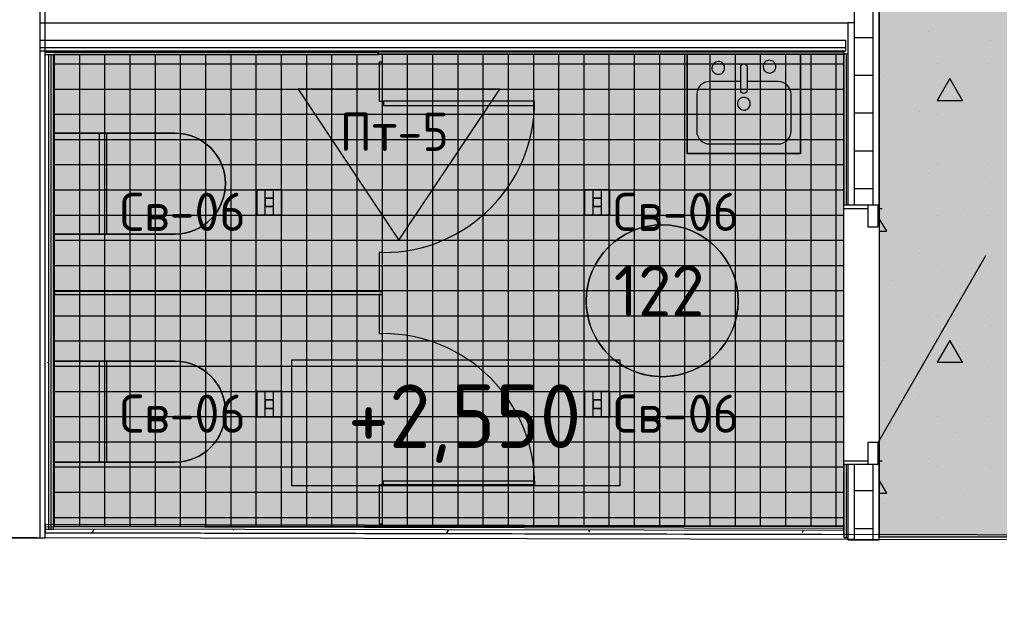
# Model space of a CAD drawing. Header units: millimetres. Extents: x -13069 to 207500, y -71366 to 56785.
# Drawn here: x 143338 to 147223, y 15024 to 17349 of the extents above; entities that cross this region are included whole.
import ezdxf

# ---------------------------------------------------------------- set-up
doc = ezdxf.new("R2010")
doc.units = ezdxf.units.MM
for name, color, linetype, true_color in [('PDF _зоны-номер помещения', 7, 'Continuous', 0xffffff), ('PDF _Ригели', 7, 'Continuous', 0x959595), ('PDF _светильники', 7, 'Continuous', 0xffffff)]:
    doc.layers.add(name, color=color, linetype=linetype, true_color=true_color)
for name, color, linetype in [('PDF _Подложка без мебели', 7, 'Continuous'), ('PDF _Потолки - марка', 7, 'Continuous'), ('PDF _Текст', 7, 'Continuous')]:
    doc.layers.add(name, color=color, linetype=linetype)
doc.layers.add('PDF _Потолки', color=7, linetype='Continuous', lineweight=5, true_color=0x535353)
doc.styles.add('PDF GOST Common', font='GOST_Common.ttf')

msp = doc.modelspace()

# ---------------------------------------------------------------- linework, layer by layer
at = {"layer": 'PDF _зоны-номер помещения', "color": 7, "lineweight": 13}
msp.add_lwpolyline([(145886.125, 16534.042, 0.4141641), (145584.922, 16232.943, 0.41421814), (145886.125, 15931.741, 0.41421474), (146187.321, 16232.943, 0.4141607)], format="xyb", close=True, dxfattribs=at)
at = {"layer": 'PDF _зоны-номер помещения', "color": 7, "lineweight": 0}
msp.add_circle((145886.147, 16232.91), 301.174, dxfattribs=at)
at = {"layer": 'PDF _Подложка без мебели', "lineweight": 18}
for points in [[(143299.522, 19352.841), (143299.522, 15292.443), (143419.523, 15292.443), (143419.523, 19352.841)], [(143419.523, 15292.443), (143439.524, 15292.443), (143439.524, 19352.841)], [(146702.024, 16613.742), (146702.024, 16526.742), (146742.021, 16526.742), (146742.021, 16613.742), (146747.02, 16613.742), (146747.02, 18282.842), (146742.021, 18282.842), (146742.021, 18369.842), (146702.024, 18369.842), (146702.024, 18282.842), (146604.02, 18282.842), (146604.02, 17384.341)], [(145587.522, 18301.843), (146647.02, 18301.843), (146647.02, 18282.842), (146647.02, 16613.742)], [(146722.02, 18282.842), (146722.02, 16613.742)], [(143419.523, 17335.342), (146622.02, 17335.342)], [(146647.02, 17335.342), (146622.02, 17335.342), (146622.02, 17213.342), (146622.02, 16613.742)], [(143419.523, 17225.341), (146614.524, 17225.341), (146614.524, 17265.341), (143419.523, 17265.341)], [(146647.02, 17278.341), (146722.02, 17278.341)], [(143419.523, 17238.342), (146614.524, 17238.342)], [(143439.524, 17210.342), (144759.52, 17210.342), (144759.52, 17225.341)], [(143439.524, 17219.342), (144759.52, 17219.342)], [(144760.02, 17225.341), (144760.02, 17213.342), (146622.02, 17213.342)], [(146607.023, 17219.342), (144760.02, 17219.342)], [(146607.023, 17225.341), (146607.023, 16613.742), (146702.024, 16613.742), (146742.021, 16613.742)], [(146616.02, 17213.342), (146616.02, 16613.742)], [(143439.524, 15327.243), (143472.52, 15327.243), (143472.52, 17210.342)], [(143454.521, 15327.243), (143454.521, 17210.342)], [(143463.523, 15327.243), (143463.523, 17210.342)], [(146647.02, 17128.341), (146722.02, 17128.341)], [(146647.02, 16978.341), (146722.02, 16978.341)], [(143654.521, 16497.842), (143472.52, 16497.842), (143954.521, 16497.842), (143654.521, 16497.842), (143654.521, 16897.842), (143472.52, 16897.842), (143954.521, 16897.842), (143654.521, 16897.842)], [(143684.52, 16497.842), (143684.52, 16897.842)], [(146647.02, 16828.341), (146722.02, 16828.341)], [(146647.02, 16678.341), (146722.02, 16678.341)], [(143439.524, 16615.542), (143440.22, 16616.741)], [(146702.024, 16597.241), (146607.023, 16597.241), (146607.023, 16613.742)], [(146759.019, 16597.241), (146742.021, 16597.241)], [(146742.021, 15670.742), (147170.024, 16412.042)], [(143448.222, 15991.043), (143454.521, 15980.041)], [(143654.521, 15592.843), (143472.52, 15592.843), (143954.521, 15592.843), (143654.521, 15592.843), (143654.521, 15992.843), (143472.52, 15992.843), (143954.521, 15992.843), (143654.521, 15992.843)], [(143684.52, 15592.843), (143684.52, 15992.843)], [(146742.021, 15583.743), (146742.021, 15670.742), (146702.024, 15670.742), (146702.024, 15583.743), (146607.023, 15583.743), (146607.023, 15293.743), (146622.02, 15293.743)], [(146607.023, 15583.743), (146607.023, 15597.241), (146702.024, 15597.241)], [(146616.02, 15583.743), (146616.02, 15293.743)], [(146622.02, 15583.743), (146622.02, 15293.743), (146622.02, 15283.743), (146747.02, 15283.743), (146747.02, 15583.743), (146742.021, 15583.743), (146702.024, 15583.743)], [(146647.02, 15583.743), (146647.02, 15283.743)], [(146722.02, 15583.743), (146722.02, 15283.743)], [(146742.021, 15597.241), (146759.019, 15597.241)], [(146722.02, 15478.341), (146647.02, 15478.341)], [(134988.121, 14719.342), (137486.821, 14714.343), (137486.723, 14679.342), (134988.121, 14684.341), (134988.121, 14719.342), (134988.221, 14739.343), (151827.122, 14705.142), (151828.221, 15275.143), (134988.023, 15309.341), (134986.821, 14739.443)], [(147754.624, 15303.442), (143438.523, 15312.243), (143438.523, 15292.242)], [(146607.121, 15329.742), (143439.72, 15336.242)], [(146607.121, 15320.742), (143439.72, 15327.243)], [(143625.43, 15311.862), (143634.019, 15326.843)], [(144184.324, 15325.643), (144186.125, 15322.442)], [(145031.541, 15308.972), (145040.22, 15323.944)], [(145593.735, 15322.822), (145597.624, 15316.143)], [(146442.32, 15314.044), (146446.324, 15321.041)], [(146722.02, 15328.341), (146647.02, 15328.341)], [(145719.621, 15308.041), (145719.909, 15307.561)]]:
    msp.add_lwpolyline(points, dxfattribs=at)
for points in [[(146435.124, 17213.342), (146435.124, 16817.242), (145985.124, 16817.242), (145985.124, 17213.342), (145985.124, 16817.242), (146435.124, 16817.242)], [(144776.524, 17024.441), (144776.524, 17179.443), (144764.524, 17179.443), (144764.524, 17024.441)], [(145380.522, 17024.441), (144780.522, 17024.441), (144780.522, 17008.441), (145380.522, 17008.441)], [(144776.524, 16269.442), (144776.524, 16424.441), (144764.524, 16424.441), (144764.524, 16269.442)], [(143476.524, 16257.443), (144776.524, 16257.443), (144776.524, 16269.442), (143476.524, 16269.442)], [(144776.524, 16102.441), (144776.524, 16257.443), (144764.524, 16257.443), (144764.524, 16102.441)], [(145380.522, 15502.441), (144780.522, 15502.441), (144780.522, 15518.441), (145380.522, 15518.441)], [(144776.524, 15347.442), (144776.524, 15502.441), (144764.524, 15502.441), (144764.524, 15347.442)], [(143439.72, 15312.243), (146607.023, 15305.743), (146607.121, 15338.742), (143439.72, 15345.242)]]:
    msp.add_lwpolyline(points, close=True, dxfattribs=at)
for points in [[(146108.525, 17182.443, 0.41336319), (146083.122, 17157.043, 0.41489644), (146108.525, 17131.643, 0.41638646), (146133.921, 17157.043, 0.41485472)], [(146311.723, 17187.542, 0.41484997), (146286.32, 17162.142, 0.41340748), (146311.723, 17136.743, 0.41489963), (146337.12, 17162.142, 0.41634069)], [(146197.422, 17068.041), (146197.422, 17160.043, -0.41343204), (146210.124, 17172.741, -0.41353136), (146222.819, 17160.043), (146222.819, 17068.041, -0.41353136), (146210.124, 17055.343, -0.41343204)], [(146210.124, 17040.243, 0.41485062), (146184.721, 17014.843, 0.41340896), (146210.124, 16989.443, 0.41490044), (146235.52, 17014.843, 0.41634069)], [(143954.521, 16497.842, 0.41438475), (144154.521, 16697.842, 0.41419595), (143954.521, 16897.842, -0.41419595), (144154.521, 16697.842, -0.41438475)], [(143954.521, 15592.843, 0.41438475), (144154.521, 15792.843, 0.41419576), (143954.521, 15992.843, -0.41419576), (144154.521, 15792.843, -0.41438475)]]:
    msp.add_lwpolyline(points, format="xyb", close=True, dxfattribs=at)
msp.add_lwpolyline([(146197.422, 17102.941), (146074.021, 17102.941, 0.41336439), (146023.222, 17052.142), (146023.222, 16906.143, 0.4141087), (146074.021, 16855.343), (146346.22, 16855.343, 0.41487474), (146397.02, 16906.143), (146397.02, 17052.142, 0.41413083), (146346.22, 17102.941), (146222.819, 17102.941)], format="xyb", dxfattribs=at)
for centre, radius, start, end in [((144780.496, 17024.467), 600.026, 270.002463, 359.997537), ((144780.562, 15502.481), 599.959, 359.996124, 90.003876)]:
    msp.add_arc(centre, radius, start, end, dxfattribs=at)
at = {"layer": 'PDF _Потолки', "color": 7, "lineweight": 13}
for points in [[(146747.02, 19332.842), (146747.02, 15296.041), (151385.02, 15296.041), (151385.02, 19332.842)], [(143472.52, 15338.742), (146607.121, 15338.742), (146607.121, 17210.342), (143472.52, 17210.342)]]:
    msp.add_lwpolyline(points, close=True, dxfattribs=at)
at = {"layer": 'PDF _Потолки', "color": 161, "lineweight": 20, "true_color": 0x40a5ff}
for points in [[(146942.021, 17303.042), (146942.021, 17303.042)], [(147189.524, 17267.642), (147189.524, 17267.642)], [(143472.52, 17173.342), (146607.121, 17173.342)], [(143476.622, 15338.742), (143476.622, 17210.342)], [(143576.622, 15338.742), (143576.622, 17210.342)], [(143676.622, 15338.742), (143676.622, 17210.342)], [(143776.622, 15338.742), (143776.622, 17210.342)], [(143876.622, 15338.742), (143876.622, 17210.342)], [(143976.622, 15338.742), (143976.622, 17210.342)], [(144076.622, 15338.742), (144076.622, 17210.342)], [(144176.622, 15338.742), (144176.622, 17210.342)], [(144276.622, 15338.742), (144276.622, 17210.342)], [(144376.622, 15338.742), (144376.622, 17210.342)], [(144476.622, 15338.742), (144476.622, 17210.342)], [(144576.622, 15338.742), (144576.622, 17210.342)], [(144676.622, 15338.742), (144676.622, 17210.342)], [(144776.622, 15338.742), (144776.622, 17210.342)], [(144876.622, 15338.742), (144876.622, 17210.342)], [(144976.622, 15338.742), (144976.622, 17210.342)], [(145076.622, 15338.742), (145076.622, 17210.342)], [(145176.622, 15338.742), (145176.622, 17210.342)], [(145276.622, 15338.742), (145276.622, 17210.342)], [(145376.622, 15338.742), (145376.622, 17210.342)], [(145476.622, 15338.742), (145476.622, 17210.342)], [(145576.622, 15338.742), (145576.622, 17210.342)], [(145676.622, 15338.742), (145676.622, 17210.342)], [(145776.622, 15338.742), (145776.622, 17210.342)], [(145876.622, 15338.742), (145876.622, 17210.342)], [(145976.622, 15338.742), (145976.622, 17210.342)], [(146076.622, 15338.742), (146076.622, 17210.342)], [(146176.622, 15338.742), (146176.622, 17210.342)], [(146276.622, 15338.742), (146276.622, 17210.342)], [(146376.622, 15338.742), (146376.622, 17210.342)], [(146476.622, 15338.742), (146476.622, 17210.342)], [(146576.622, 15338.742), (146576.622, 17210.342)], [(146976.622, 17173.342), (146976.622, 17173.342)], [(147176.622, 17173.342), (147176.622, 17173.342)], [(147083.421, 17161.642), (147083.421, 17161.642)], [(146765.22, 17126.242), (146765.22, 17126.242)], [(143472.52, 17073.342), (146607.121, 17073.342)], [(146906.62, 16984.841), (146906.62, 16984.841)], [(143472.52, 16973.342), (146607.121, 16973.342)], [(146976.622, 16973.342), (146976.622, 16973.342)], [(147176.622, 16973.342), (147176.622, 16973.342)], [(143472.52, 16873.342), (146607.121, 16873.342)], [(146800.621, 16878.741), (146800.621, 16878.741)], [(147048.02, 16843.441), (147048.02, 16843.441)], [(143472.52, 16773.342), (146607.121, 16773.342)], [(146976.622, 16773.342), (146976.622, 16773.342)], [(147176.622, 16773.342), (147176.622, 16773.342)], [(146942.021, 16737.341), (146942.021, 16737.341)], [(143472.52, 16673.342), (146607.121, 16673.342)], [(147189.524, 16701.943), (147189.524, 16701.943)], [(147083.421, 16595.941), (147083.421, 16595.941)], [(143472.52, 16573.342), (146607.121, 16573.342)], [(146747.02, 16508.743), (146776.622, 16508.743), (146747.02, 16559.942)], [(146765.22, 16560.543), (146765.22, 16560.543)], [(146976.622, 16573.342), (146976.622, 16573.342)], [(147176.622, 16573.342), (147176.622, 16573.342)], [(143472.52, 16473.342), (146607.121, 16473.342)], [(146906.62, 16419.143), (146906.62, 16419.143)], [(143472.52, 16373.342), (146607.121, 16373.342)], [(146976.622, 16373.342), (146976.622, 16373.342)], [(147176.622, 16373.342), (147176.622, 16373.342)], [(146800.621, 16313.043), (146800.621, 16313.043)], [(143472.52, 16273.342), (146607.121, 16273.342)], [(147048.02, 16277.743), (147048.02, 16277.743)], [(143472.52, 16173.342), (146607.121, 16173.342)], [(146942.021, 16171.643), (146942.021, 16171.643)], [(146976.622, 16173.342), (146976.622, 16173.342)], [(147176.622, 16173.342), (147176.622, 16173.342)], [(147189.524, 16136.343), (147189.524, 16136.343)], [(143472.52, 16073.342), (146607.121, 16073.342)], [(147083.421, 16030.242), (147083.421, 16030.242)], [(143472.52, 15973.342), (146607.121, 15973.342)], [(146765.22, 15994.842), (146765.22, 15994.842)], [(146976.622, 15973.342), (146976.622, 15973.342)], [(147176.622, 15973.342), (147176.622, 15973.342)], [(143472.52, 15873.342), (146607.121, 15873.342)], [(146906.62, 15853.442), (146906.62, 15853.442)], [(143472.52, 15773.342), (146607.121, 15773.342)], [(146800.621, 15747.341), (146800.621, 15747.341)], [(146976.622, 15773.342), (146976.622, 15773.342)], [(147176.622, 15773.342), (147176.622, 15773.342)], [(147048.02, 15712.042), (147048.02, 15712.042)], [(143472.52, 15673.342), (146607.121, 15673.342)], [(146942.021, 15605.941), (146942.021, 15605.941)], [(143472.52, 15573.342), (146607.121, 15573.342)], [(146976.622, 15573.342), (146976.622, 15573.342)], [(147176.622, 15573.342), (147176.622, 15573.342)], [(147189.524, 15570.642), (147189.524, 15570.642)], [(146747.02, 15469.543), (146776.622, 15469.543), (146747.02, 15520.742)], [(143472.52, 15473.342), (146607.121, 15473.342)], [(147083.421, 15464.541), (147083.421, 15464.541)], [(146765.22, 15429.141), (146765.22, 15429.141)], [(143472.52, 15373.342), (146607.121, 15373.342)], [(146976.622, 15373.342), (146976.622, 15373.342)], [(147176.622, 15373.342), (147176.622, 15373.342)]]:
    msp.add_lwpolyline(points, dxfattribs=at)
for points in [[(147026.622, 17114.941), (146976.622, 17028.341), (147076.622, 17028.341)], [(147026.622, 16075.741), (146976.622, 15989.141), (147076.622, 15989.141)]]:
    msp.add_lwpolyline(points, close=True, dxfattribs=at)
at = {"layer": 'PDF _Потолки', "color": 7, "lineweight": 0, "true_color": 0xffffff, "transparency": 33554559}
for points in [[(146747.02, 19332.842), (151385.02, 19332.842), (146747.02, 15296.041), (151385.02, 15296.041)], [(143472.52, 15338.742), (143472.52, 17210.342), (146607.121, 15338.742), (146607.121, 17210.342)]]:
    msp.add_solid(points, dxfattribs=at)
at = {"layer": 'PDF _Потолки - марка', "lineweight": 13}
msp.add_lwpolyline([(145242.424, 17072.943), (144442.424, 17072.943), (144842.424, 16472.943)], close=True, dxfattribs=at)
at = {"layer": 'PDF _Потолки - марка', "color": 7, "lineweight": 0, "true_color": 0xffffff, "transparency": 33554559}
msp.add_solid([(145242.424, 17072.943), (144442.424, 17072.943), (144842.424, 16472.943)], dxfattribs=at)
at = {"layer": 'PDF _Ригели', "lineweight": 18}
msp.add_lwpolyline([(144418.022, 15498.043), (144418.022, 15998.043), (145718.022, 15998.043), (145718.022, 15498.043)], close=True, dxfattribs=at)
at = {"layer": 'PDF _светильники', "color": 7, "lineweight": 13}
for points in [[(144278.221, 16573.443), (144378.221, 16573.443), (144378.221, 16673.443), (144278.221, 16673.443)], [(145578.721, 16573.443), (145678.721, 16573.443), (145678.721, 16673.443), (145578.721, 16673.443)], [(144278.221, 15772.741), (144378.221, 15772.741), (144378.221, 15872.741), (144278.221, 15872.741)], [(145578.721, 15772.741), (145678.721, 15772.741), (145678.721, 15872.741), (145578.721, 15872.741)]]:
    msp.add_lwpolyline(points, close=True, dxfattribs=at)
for points in [[(144311.521, 16573.443), (144311.521, 16673.443)], [(144344.92, 16573.443), (144344.92, 16673.443)], [(145612.022, 16573.443), (145612.022, 16673.443)], [(145645.42, 16573.443), (145645.42, 16673.443)], [(144344.92, 16606.741), (144344.92, 16640.142), (144311.521, 16640.142), (144311.521, 16606.741), (144344.92, 16606.741), (144311.521, 16606.741)], [(144311.521, 16640.142), (144344.92, 16640.142)], [(145645.42, 16606.741), (145645.42, 16640.142), (145612.022, 16640.142), (145612.022, 16606.741), (145645.42, 16606.741), (145612.022, 16606.741)], [(145612.022, 16640.142), (145645.42, 16640.142)], [(144311.521, 15772.741), (144311.521, 15872.741)], [(144344.92, 15772.741), (144344.92, 15872.741)], [(145612.022, 15772.741), (145612.022, 15872.741)], [(145645.42, 15772.741), (145645.42, 15872.741)], [(144344.92, 15806.042), (144344.92, 15839.343), (144311.521, 15839.343), (144311.521, 15806.042), (144344.92, 15806.042), (144311.521, 15806.042)], [(144311.521, 15839.343), (144344.92, 15839.343)], [(145645.42, 15806.042), (145645.42, 15839.343), (145612.022, 15839.343), (145612.022, 15806.042), (145645.42, 15806.042), (145612.022, 15806.042)], [(145612.022, 15839.343), (145645.42, 15839.343)]]:
    msp.add_lwpolyline(points, dxfattribs=at)
at = {"layer": 'PDF _светильники', "color": 14, "lineweight": 0, "true_color": 0xa80f02, "transparency": 33554559}
for points in [[(144278.221, 16573.443), (144378.221, 16573.443), (144278.221, 16673.443), (144378.221, 16673.443)], [(144278.221, 16573.443), (144378.221, 16573.443), (144278.221, 16673.443), (144378.221, 16673.443)], [(145578.721, 16573.443), (145678.721, 16573.443), (145578.721, 16673.443), (145678.721, 16673.443)], [(145578.721, 16573.443), (145678.721, 16573.443), (145578.721, 16673.443), (145678.721, 16673.443)], [(144278.221, 15772.741), (144378.221, 15772.741), (144278.221, 15872.741), (144378.221, 15872.741)], [(144278.221, 15772.741), (144378.221, 15772.741), (144278.221, 15872.741), (144378.221, 15872.741)], [(145578.721, 15772.741), (145678.721, 15772.741), (145578.721, 15872.741), (145678.721, 15872.741)], [(145578.721, 15772.741), (145678.721, 15772.741), (145578.721, 15872.741), (145678.721, 15872.741)]]:
    msp.add_solid(points, dxfattribs=at)

# ---------------------------------------------------------------- texts
at = {"layer": 'PDF _Текст', "attachment_point": 4, "style": 'PDF GOST Common'}
for s, insert, char_height in [('Пт-5', (144607.523, 16903.446), 151.5063), ('Св-06', (143735.103, 16585.947), 151.5063), ('Св-06', (145690.902, 16585.947), 151.5063), ('122', (145694.076, 16273.258), 202.0083), ('Св-06', (143735.103, 15785.138), 151.5063), ('Св-06', (145690.902, 15785.138), 151.5063)]:
    msp.add_mtext(s, dxfattribs=dict(at, insert=insert, char_height=char_height))
at = {"layer": 'PDF _Текст', "color": 252, "true_color": 0x959595, "insert": (144639.273, 15745.373), "char_height": 252.5097, "attachment_point": 4, "style": 'PDF GOST Common'}
msp.add_mtext('+2,550', dxfattribs=at)

doc.saveas('drawing.dxf')
